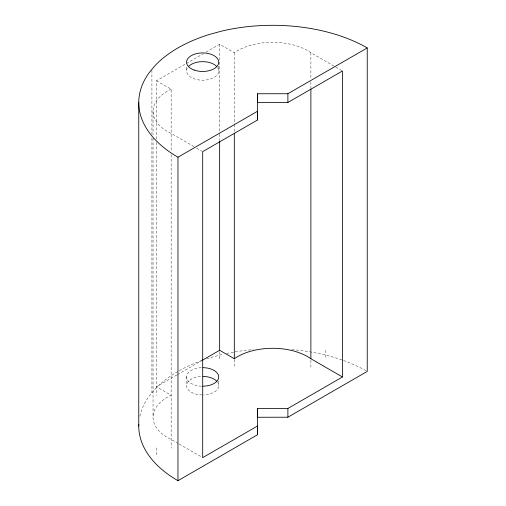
<?xml version="1.0" encoding="UTF-8"?>
<svg xmlns="http://www.w3.org/2000/svg" width="506" height="506" viewBox="0 0 506 506"><rect width="100%" height="100%" fill="white"/><g stroke="black" fill="none" stroke-linecap="round" stroke-linejoin="round"><path stroke-width="0.38" stroke-dasharray="2.53 1.9" d="M156.474 139.106L156.474 80.745L185.683 63.882M186.36 63.49L203.342 53.687M206.062 52.118L219.648 44.275L234.322 52.744A49.525 28.589 0 0 1 310.88 52.744L335.073 66.71M176.853 374.978L156.474 386.742L171.148 395.211A49.525 28.589 0 0 0 171.148 439.417L178.536 443.68M177.53 374.585L201.983 360.468M335.744 67.102L342.467 70.979M156.474 80.745L171.148 89.214L171.148 151.56M193.975 146.595L171.148 133.42A49.525 28.589 0 0 1 171.148 89.214M196.657 148.144L202.027 151.25M179.206 444.066L202.697 457.633M325.554 350.272L325.554 359.013M310.88 52.744L310.88 78.772M310.88 81.928L310.88 88.234M310.88 360.202L310.88 367.482M234.322 52.744L234.322 123.723M234.322 124.514L234.322 132.401M234.322 359.469L234.322 367.482M219.648 44.275L219.648 133.388M219.648 134.179L219.648 140.491M219.648 351.727L219.648 359.013M218.712 66.084L218.712 71.182M218.712 380.822L218.712 385.926M186.6 67.039L186.6 70.682M186.6 376.679L186.6 385.427M171.148 154.672L171.148 448.158M156.474 142.262L156.474 395.483M156.474 447.886L156.474 456.633M153.04 111.32L153.04 134.975M153.04 138.132L153.04 417.317M151.92 70.163L151.92 134.071M151.92 138.011L151.92 392.852M139.846 416.223A133.843 77.273 0 0 1 148.941 396.489L154.558 389.633A133.843 77.273 0 0 1 177.96 371.417M179.295 370.658A133.843 77.273 0 0 1 201.685 360.519M206.631 358.824A133.843 77.273 0 0 1 209.509 357.906L221.381 354.668A133.843 77.273 0 0 1 223.665 354.137M226.739 353.46A133.843 77.273 0 0 1 233.747 352.113M235.227 351.86A133.843 77.273 0 0 1 253.342 349.589M291.861 349.589A133.843 77.273 0 0 1 342.815 360.272M343.517 360.519A133.843 77.273 0 0 1 365.908 370.658M217.656 382.359A16.059 9.272 0 0 1 203.621 394.933M202.223 394.946A16.059 9.272 0 0 1 186.594 385.825A16.059 9.272 0 0 1 201.692 376.42M201.527 386.179A16.059 9.272 0 0 1 186.594 376.881A16.059 9.272 0 0 1 201.692 367.679M217.656 67.621A16.059 9.272 0 0 1 201.173 80.169A16.059 9.272 0 0 1 188.966 66.084"/><path stroke-width="0.76" d="M177.96 480.7L177.96 157.214L257.592 111.212L257.592 119.954L202.697 151.636L202.697 457.633L257.592 425.957L257.592 434.698L177.96 480.7A133.843 77.273 0 0 1 138.783 424.54M287.889 93.73L367.242 47.931L367.242 371.417L287.889 417.216L257.529 417.254L257.529 408.513L287.889 408.475L342.467 376.976L342.467 70.979L287.889 102.478L257.529 102.516L257.529 93.768L287.889 93.73L287.889 102.478M202.666 360.076L219.648 350.272L234.322 358.741A49.525 28.589 0 0 1 310.88 358.741L342.467 376.976M257.529 93.768L257.592 119.954M257.529 408.513L257.592 434.698M310.88 89.024L310.88 358.741M287.889 408.475L287.889 417.216M234.322 133.186L234.322 358.741M219.648 141.275L219.648 350.272M138.758 102.573L138.758 426.058M177.96 157.214A133.843 77.273 0 0 1 148.941 73.003L154.558 66.147A133.843 77.273 0 0 1 209.509 34.427L221.381 31.182A133.843 77.273 0 0 1 367.242 47.931M203.089 376.407A16.059 9.272 0 0 1 216.777 381.258M203.089 367.66A16.059 9.272 0 0 1 218.712 376.983A16.059 9.272 0 0 1 202.919 386.204M188.966 66.084A16.059 9.272 0 0 1 216.777 66.514M194.253 70.094A16.059 9.272 0 0 0 218.712 62.44A16.059 9.272 0 0 0 195 54.041A16.059 9.272 0 0 0 194.253 70.094"/></g></svg>
